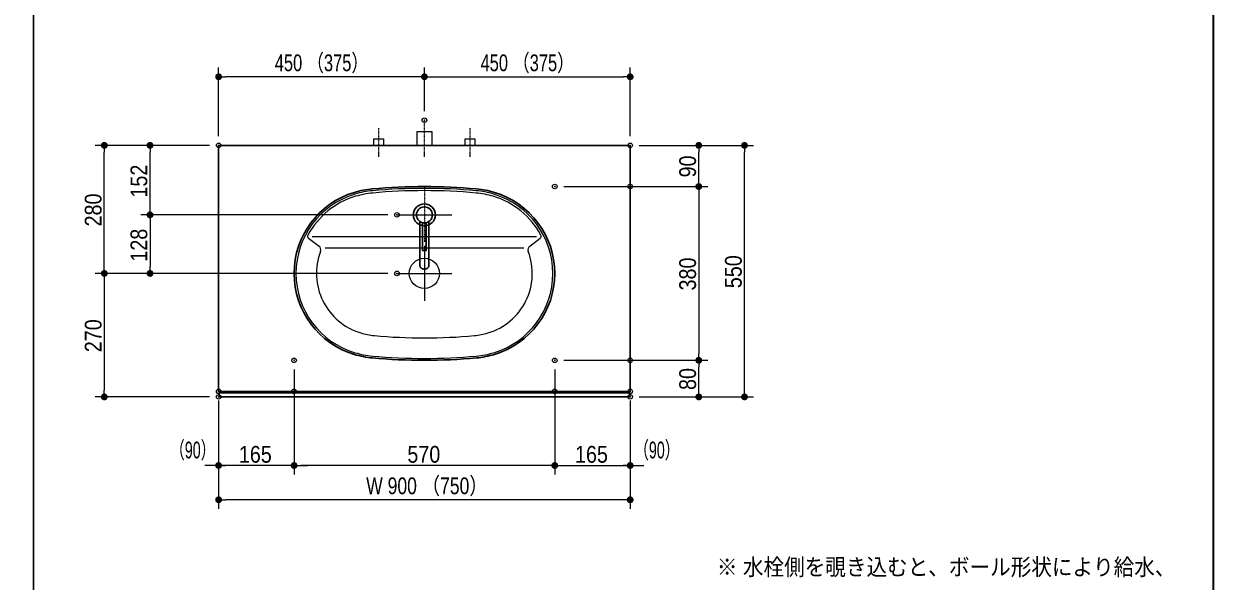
# Model space of a CAD drawing. Units: millimetres, scale not verified. Extents: x -6062 to 6062, y -3045 to 3045.
# Drawn here: x -389 to 2212, y -773 to 446 of the extents above; entities that cross this region are included whole.
import ezdxf
from ezdxf.enums import TextEntityAlignment as Align

# ---------------------------------------------------------------- set-up
doc = ezdxf.new("R2010")
doc.units = ezdxf.units.MM
doc.header["$LTSCALE"] = 20
doc.header["$PDMODE"] = 32
doc.header["$PDSIZE"] = 10
doc.linetypes.add('USER2', pattern=[2.91, 1.76, -0.4, 0.35, -0.4])
for name, color, linetype, lineweight in [('0-0_1図面枠', 7, 'Continuous', 20), ('0-1_2寸法-2', 7, 'Continuous', 15), ('0-2_0', 7, 'Continuous', 25), ('0-4_2寸法-1', 7, 'Continuous', 15), ('0-5_5ボウル・キャビネット', 7, 'Continuous', 15), ('0-6_2寸法-3', 7, 'Continuous', 15), ('0-8_4給排水', 7, 'Continuous', 30)]:
    doc.layers.add(name, color=color, linetype=linetype, lineweight=lineweight)
doc.layers.add('0-3_Defpoints', color=7, linetype='Continuous')
doc.styles.add('ＭＳ Ｐゴシック', font='')
doc.styles.get('ＭＳ Ｐゴシック').set_extended_font_data('MS PGothic')

# ---------------------------------------------------------------- blocks, each defined once
blk = doc.blocks.new('グループ-2')
at = {"layer": '0-0_1図面枠', "lineweight": 35}
blk.add_lwpolyline([(-80000, 55400), (80000, 55400), (80000, -55400), (-80000, -55400)], close=True, dxfattribs=at)
blk = doc.blocks.new('図面枠')
at = {"layer": '0-0_1図面枠'}
blk.add_blockref('グループ-2', (0, 0), dxfattribs=at)
blk = doc.blocks.new('グループ-12')
at = {"layer": '0-0_1図面枠', "lineweight": 30}
blk.add_line((28400, 41000), (28400, -48600), dxfattribs=at)
blk = doc.blocks.new('_Dot')
at = {"layer": '0-2_0'}
blk.add_line((-10, 0), (-20, 0), dxfattribs=at)
for points in [[(0, 0), (-10, 0), (-9.92, 1.25)], [(0, 0), (-9.92, -1.25), (-10, 0)], [(0, 0), (-9.92, 1.25), (-9.69, 2.49)], [(0, 0), (-9.69, -2.49), (-9.92, -1.25)], [(0, 0), (-9.69, 2.49), (-9.3, 3.68)], [(0, 0), (-9.3, -3.68), (-9.69, -2.49)], [(0, 0), (-9.3, 3.68), (-8.76, 4.82)], [(0, 0), (-8.76, -4.82), (-9.3, -3.68)], [(0, 0), (-8.76, 4.82), (-8.09, 5.88)], [(0, 0), (-8.09, -5.88), (-8.76, -4.82)], [(0, 0), (-8.09, 5.88), (-7.29, 6.85)], [(0, 0), (-7.29, -6.85), (-8.09, -5.88)], [(0, 0), (-7.29, 6.85), (-6.37, 7.71)], [(0, 0), (-6.37, -7.71), (-7.29, -6.85)], [(0, 0), (-6.37, 7.71), (-5.36, 8.44)], [(0, 0), (-5.36, -8.44), (-6.37, -7.71)], [(0, 0), (-5.36, 8.44), (-4.26, 9.05)], [(0, 0), (-4.26, -9.05), (-5.36, -8.44)], [(0, 0), (-4.26, 9.05), (-3.09, 9.51)], [(0, 0), (-3.09, -9.51), (-4.26, -9.05)], [(0, 0), (-3.09, 9.51), (-1.87, 9.82)], [(0, 0), (-1.87, -9.82), (-3.09, -9.51)], [(0, 0), (-1.87, 9.82), (-0.63, 9.98)], [(0, 0), (-0.63, -9.98), (-1.87, -9.82)], [(0, 0), (-0.63, 9.98), (0.63, 9.98)], [(0, 0), (0.63, -9.98), (-0.63, -9.98)], [(0, 0), (0.63, 9.98), (1.87, 9.82)], [(0, 0), (1.87, 9.82), (3.09, 9.51)], [(0, 0), (3.09, 9.51), (4.26, 9.05)], [(0, 0), (4.26, 9.05), (5.36, 8.44)], [(0, 0), (5.36, 8.44), (6.37, 7.71)], [(0, 0), (6.37, 7.71), (7.29, 6.85)], [(0, 0), (7.29, 6.85), (8.09, 5.88)], [(0, 0), (8.09, 5.88), (8.76, 4.82)], [(0, 0), (8.76, 4.82), (9.3, 3.68)], [(0, 0), (9.3, 3.68), (9.69, 2.49)], [(0, 0), (9.69, 2.49), (9.92, 1.25)], [(0, 0), (9.92, 1.25), (10, 0)], [(0, 0), (1.87, -9.82), (0.63, -9.98)], [(0, 0), (3.09, -9.51), (1.87, -9.82)], [(0, 0), (4.26, -9.05), (3.09, -9.51)], [(0, 0), (5.36, -8.44), (4.26, -9.05)], [(0, 0), (6.37, -7.71), (5.36, -8.44)], [(0, 0), (7.29, -6.85), (6.37, -7.71)], [(0, 0), (8.09, -5.88), (7.29, -6.85)], [(0, 0), (8.76, -4.82), (8.09, -5.88)], [(0, 0), (9.3, -3.68), (8.76, -4.82)], [(0, 0), (9.69, -2.49), (9.3, -3.68)], [(0, 0), (9.92, -1.25), (9.69, -2.49)], [(0, 0), (10, 0), (9.92, -1.25)]]:
    blk.add_solid(points, dxfattribs=at)
blk = doc.blocks.new('グループ-72')
at = {"layer": '0-5_5ボウル・キャビネット'}
for p, q in [((40431.1, -451.3), (40891.7, -807.4)), ((50403.8, -400), (40596.2, -400)), ((50108.3, -807.4), (50568.9, -451.3)), ((49841.8, -900), (41158.2, -900))]:
    blk.add_line(p, q, dxfattribs=at)
at = {"layer": '0-5_5ボウル・キャビネット', "lineweight": 30}
for centre, radius, start, end in [((43586, -2287.4), 4000, 95.22931, 106.66186), ((45500, -23200), 25000, 84.77069, 95.22931), ((47414, -2287.4), 4000, 73.33814, 84.77069), ((43500, -2000), 3700, 106.66186, 253.33814), ((47500, -2000), 3700, 286.66186, 73.33814), ((43586, -1712.6), 4000, 253.33814, 264.77069), ((45500, 19200), 25000, 264.77069, 275.22931), ((47414, -1712.6), 4000, 275.22931, 286.66186)]:
    blk.add_arc(centre, radius, start, end, dxfattribs=at)
at = {"layer": '0-5_5ボウル・キャビネット'}
for centre, radius, start, end in [((43586, -2287.4), 3920, 95.22931, 106.66186), ((45500, -23200), 24920, 84.77069, 95.22931), ((45500, -23200), 24820, 84.77069, 95.22931), ((47414, -2287.4), 3920, 73.33814, 84.77069), ((43500, -2000), 3620, 106.66186, 253.33814), ((43500, -2000), 3520, 106.66186, 151.57825), ((43586, -2287.4), 3820, 95.22931, 106.66186), ((47414, -2287.4), 3820, 73.33814, 84.77069), ((47500, -2000), 3520, 28.42175, 73.33814), ((47500, -2000), 3620, 286.66186, 73.33814), ((40492.2, -372.2), 100, 151.57825, 232.29181), ((50507.8, -372.2), 100, 307.70819, 28.42175), ((43500, -2000), 2720, 159.25408, 253.33814), ((40769.3, -965.7), 200, 339.25408, 52.29181), ((47500, -2000), 2720, 286.66186, 20.74592), ((50230.7, -965.7), 200, 127.70819, 200.74592), ((43586, -1712.6), 3020, 253.33814, 264.77069), ((47414, -1712.6), 3020, 275.22931, 286.66186), ((45500, 19200), 24020, 264.77069, 275.22931), ((43586, -1712.6), 3920, 253.33814, 264.77069), ((45500, 19200), 24920, 264.77069, 275.22931), ((47414, -1712.6), 3920, 275.22931, 286.66186)]:
    blk.add_arc(centre, radius, start, end, dxfattribs=at)
blk = doc.blocks.new('グループ-73')
at = {"layer": '0-5_5ボウル・キャビネット', "linetype": 'USER2'}
for p, q in [((45500, -800), (45500, -3200)), ((44300, -2000), (46700, -2000))]:
    blk.add_line(p, q, dxfattribs=at)
at = {"layer": '0-5_5ボウル・キャビネット'}
blk.add_circle((45500, -2000), 660, dxfattribs=at)
blk = doc.blocks.new('グループ-78')
at = {"layer": '0-8_4給排水', "linetype": 'USER2', "lineweight": 15}
blk.add_line((45500, 3100), (45500, 4700), dxfattribs=at)
at = {"layer": '0-8_4給排水', "lineweight": 15}
blk.add_lwpolyline([(45180, 3600), (45180, 4200), (45820, 4200), (45820, 3600)], dxfattribs=at)
blk = doc.blocks.new('止水栓_平面_W100')
at = {"layer": '0-8_4給排水', "linetype": 'USER2', "lineweight": 15}
for p, q in [((-2000, -500), (-2000, 780)), ((2000, -500), (2000, 780))]:
    blk.add_line(p, q, dxfattribs=at)
at = {"layer": '0-8_4給排水', "lineweight": 15}
for points in [[(-2210, 0), (-2210, 280), (-1790, 280), (-1790, 0)], [(1790, 0), (1790, 280), (2210, 280), (2210, 0)]]:
    blk.add_lwpolyline(points, dxfattribs=at)
blk = doc.blocks.new('グループ-85')
at = {"layer": '0-8_4給排水', "linetype": 'USER2', "lineweight": 15}
for p, q in [((45500, 1760), (45500, -640)), ((44300, 560), (46700, 560))]:
    blk.add_line(p, q, dxfattribs=at)
at = {"layer": '0-8_4給排水'}
for points in [[(45300, 272.8), (45300, -1657.1), (45300.8, -1670.8), (45303.3, -1685), (45307.7, -1699.2), (45314, -1713.5), (45322.3, -1727.4), (45332.6, -1740.9), (45344.7, -1753.6), (45358.6, -1765.4), (45373.9, -1776), (45390.6, -1785.3), (45408.1, -1793.2), (45426.4, -1799.5), (45445, -1804.4), (45463.6, -1807.7), (45482, -1809.7), (45500, -1810.3), (45518, -1809.7), (45536.4, -1807.7), (45555, -1804.4), (45573.6, -1799.5), (45591.9, -1793.2), (45609.4, -1785.3), (45626.1, -1776), (45641.4, -1765.4), (45655.3, -1753.6), (45667.4, -1740.9), (45677.7, -1727.4), (45686, -1713.5), (45692.3, -1699.2), (45696.7, -1685), (45699.2, -1670.8), (45700, -1657.1), (45700, 272.8)], [(45420, 219.3), (45420, -1000), (45580, -1000), (45580, 219.3)]]:
    blk.add_lwpolyline(points, dxfattribs=at)
for radius in [480, 350]:
    blk.add_circle((45500, 560), radius, dxfattribs=at)

msp = doc.modelspace()

# ---------------------------------------------------------------- linework, layer by layer
at = {"layer": '0-1_2寸法-2'}
for p, q in [((37.5, -378), (37.5, -540)), ((202.5, -378), (202.5, -540)), ((772.5, -378), (772.5, -540)), ((937.5, -378), (937.5, -540)), ((22.49, -520), (7.49, -520)), ((202.5, -520), (37.5, -520)), ((217.51, -520), (232.51, -520)), ((757.49, -520), (742.49, -520)), ((772.5, -520), (937.5, -520)), ((952.51, -520), (967.51, -520))]:
    msp.add_line(p, q, dxfattribs=at)
at = {"layer": '0-3_Defpoints'}
for p in [(37.5, 330), (937.5, 330), (487.5, 235), (-212.5, 180), (-112.5, 180), (-112.5, 180), (37.5, 180), (937.5, 180), (937.5, 180), (1087.5, 180), (1087.5, 180), (1187.5, 180), (772.5, 90), (937.5, 90), (427.5, 28), (-112.5, -100), (-112.5, -100), (427.5, -100), (202.5, -290), (772.5, -290), (772.5, -290), (937.5, -290), (1087.5, -290), (1087.5, -290), (37.5, -358), (202.5, -358), (772.5, -358), (937.5, -358), (-212.5, -370), (37.5, -370), (937.5, -370), (1087.5, -370), (37.5, -520), (37.5, -520), (202.5, -520), (937.5, -520), (937.5, -520), (37.5, -595)]:
    msp.add_point(p, dxfattribs=at)
at = {"layer": '0-4_2寸法-1'}
for p, q in [((37.5, 200), (37.5, 350)), ((487.5, 255), (487.5, 350)), ((487.5, 255), (487.5, 350)), ((937.5, 200), (937.5, 350)), ((472.49, 330), (52.51, 330)), ((502.51, 330), (922.49, 330)), ((-132.5, 180), (-232.5, 180)), ((-212.5, -84.99), (-212.5, 164.99)), ((17.5, 180), (-132.5, 180)), ((-112.5, 43.01), (-112.5, 164.99)), ((957.5, 180), (1107.5, 180)), ((1087.5, 105.01), (1087.5, 164.99)), ((1107.5, 180), (1207.5, 180)), ((1187.5, -354.99), (1187.5, 164.99)), ((792.5, 90), (1107.5, 90)), ((957.5, 90), (1107.5, 90)), ((1087.5, 74.99), (1087.5, -274.99)), ((407.5, 28), (-132.5, 28)), ((407.5, 28), (-132.5, 28)), ((-112.5, 12.99), (-112.5, -84.99)), ((-132.5, -100), (-232.5, -100)), ((-132.5, -100), (-232.5, -100)), ((407.5, -100), (-132.5, -100)), ((-212.5, -115.01), (-212.5, -354.99)), ((202.5, -310), (202.5, -540)), ((772.5, -310), (772.5, -540)), ((792.5, -290), (1107.5, -290)), ((957.5, -290), (1107.5, -290)), ((1087.5, -354.99), (1087.5, -305.01)), ((17.5, -370), (-232.5, -370)), ((37.5, -378), (37.5, -540)), ((202.5, -378), (202.5, -540)), ((772.5, -378), (772.5, -540)), ((937.5, -378), (937.5, -540)), ((957.5, -370), (1107.5, -370)), ((1107.5, -370), (1207.5, -370)), ((187.49, -520), (52.51, -520)), ((757.49, -520), (217.51, -520)), ((787.51, -520), (922.49, -520)), ((37.5, -540), (37.5, -615)), ((937.5, -540), (937.5, -615)), ((922.49, -595), (52.51, -595))]:
    msp.add_line(p, q, dxfattribs=at)
at = {"layer": '0-5_5ボウル・キャビネット', "lineweight": 30}
for points in [[(37.5, 180), (937.5, 180), (937.5, -358), (37.5, -358)], [(38.5, -361), (936.5, -361), (936.5, -370), (38.5, -370)]]:
    msp.add_lwpolyline(points, close=True, dxfattribs=at)

# ---------------------------------------------------------------- block references
at = {"layer": '0-0_1図面枠', "xscale": 0.05, "yscale": 0.05}
for name in ['図面枠', 'グループ-12']:
    msp.add_blockref(name, (-1787.5, 0), dxfattribs=at)
at = {"layer": '0-1_2寸法-2', "xscale": 0.7503418, "yscale": 0.7503418}
for p in [(37.5, -520), (772.5, -520)]:
    msp.add_blockref('_Dot', p, dxfattribs=at)
at = {"layer": '0-1_2寸法-2', "xscale": 0.7503418, "yscale": 0.7503418, "rotation": 180}
for p in [(202.5, -520), (937.5, -520)]:
    msp.add_blockref('_Dot', p, dxfattribs=at)
at = {"layer": '0-4_2寸法-1', "xscale": 0.7503418, "yscale": 0.7503418}
for p, rotation in [((37.5, 330), 180), ((487.5, 330), 180), ((-212.5, 180), 90), ((-112.5, 180), 90), ((1087.5, 180), 90), ((1187.5, 180), 90), ((1087.5, 90), 270), ((1087.5, 90), 90), ((-112.5, 28), 270), ((-112.5, 28), 90), ((-212.5, -100), 270), ((-212.5, -100), 90), ((-112.5, -100), 270), ((1087.5, -290), 270), ((1087.5, -290), 90), ((-212.5, -370), 270), ((1087.5, -370), 270), ((1187.5, -370), 270), ((37.5, -520), 180), ((202.5, -520), 180), ((772.5, -520), 180), ((37.5, -595), 180)]:
    msp.add_blockref('_Dot', p, dxfattribs=dict(at, rotation=rotation))
for p in [(487.5, 330), (937.5, 330), (202.5, -520), (772.5, -520), (937.5, -520), (937.5, -595)]:
    msp.add_blockref('_Dot', p, dxfattribs=at)
at = {"layer": '0-5_5ボウル・キャビネット', "xscale": 0.05, "yscale": 0.05}
for name in ['グループ-72', 'グループ-73']:
    msp.add_blockref(name, (-1787.5, 0), dxfattribs=at)
at = {"layer": '0-8_4給排水', "xscale": 0.05, "yscale": 0.05}
for name, p in [('グループ-78', (-1787.5, 0)), ('止水栓_平面_W100', (487.5, 180)), ('グループ-85', (-1787.5, 0))]:
    msp.add_blockref(name, p, dxfattribs=at)

# ---------------------------------------------------------------- texts
at = {"layer": '0-1_2寸法-2', "style": 'ＭＳ Ｐゴシック', "width": 0.65}
for p in [(-68.93, -515.51), (945.95, -515.51)]:
    msp.add_text('（90）', height=36.66, dxfattribs=at).set_placement(p, align=Align.BOTTOM_LEFT)
at = {"layer": '0-4_2寸法-1', "style": 'ＭＳ Ｐゴシック'}
for s, width, p in [('450 （375）', 0.75, (160.29, 331.19)), ('450 （375）', 0.75, (610.29, 331.19)), ('165', 0.9, (81.78, -524.96)), ('570', 0.9, (450.22, -524.96)), ('165', 0.9, (816.78, -524.96)), ('W 900 （750）', 0.8, (360.23, -593.81))]:
    msp.add_text(s, height=36.66, dxfattribs=dict(at, width=width)).set_placement(p, align=Align.BOTTOM_LEFT)
at = {"layer": '0-4_2寸法-1', "style": 'ＭＳ Ｐゴシック', "width": 0.9}
for s, p in [('90', (1092.46, 109.92)), ('152', (-107.54, 65.78)), ('280', (-207.54, 2.72)), ('128', (-107.54, -74.33)), ('380', (1092.46, -137.28)), ('550', (1192.46, -132.28)), ('270', (-207.54, -272.28)), ('80', (1092.46, -354.88))]:
    msp.add_text(s, height=36.66, rotation=90, dxfattribs=at).set_placement(p, align=Align.BOTTOM_LEFT)
at = {"layer": '0-6_2寸法-3', "style": 'ＭＳ Ｐゴシック', "width": 0.9}
msp.add_text('※ 水栓側を覗き込むと、ボール形状により給水、', height=36.69, dxfattribs=at).set_placement((1127.05, -771.31), align=Align.BOTTOM_LEFT)

doc.saveas('drawing.dxf')
